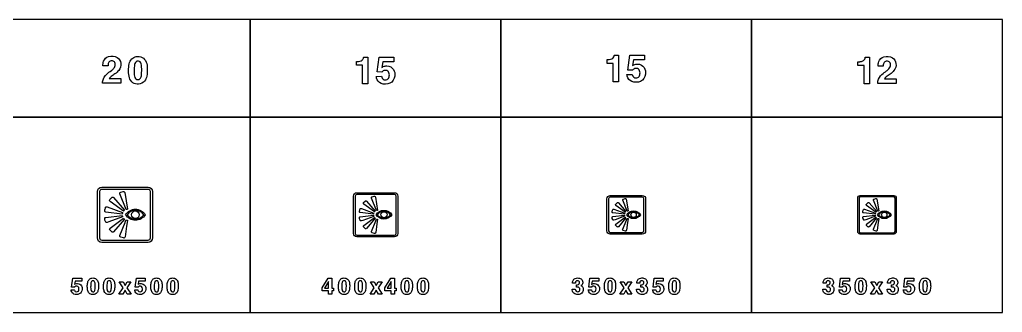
# Model space of a CAD drawing. Extents: x 0 to 18160, y 0 to 2655.
# Drawn here: x 9262 to 18160, y 0 to 2655 of the extents above; entities that cross this region are included whole.
import ezdxf

# ---------------------------------------------------------------- set-up
doc = ezdxf.new("R2010")
doc.units = 0
doc.header["$MEASUREMENT"] = 0

msp = doc.modelspace()

# ---------------------------------------------------------------- linework, layer by layer
for points in [[(9080, 1770), (11350, 1770), (11350, 2655), (9080, 2655)], [(11350, 1770), (13620, 1770), (13620, 2655), (11350, 2655)], [(13620, 1770), (15890, 1770), (15890, 2655), (13620, 2655)], [(15890, 1770), (18160, 1770), (18160, 2655), (15890, 2655)], [(9080, 0), (11350, 0), (11350, 1770), (9080, 1770)], [(11350, 0), (13620, 0), (13620, 1770), (11350, 1770)], [(13620, 0), (15890, 0), (15890, 1770), (13620, 1770)], [(15890, 0), (18160, 0), (18160, 1770), (15890, 1770)], [(10198.2, 221.797), (10163.1, 276.346), (10197.9, 276.346), (10216.2, 242.294), (10234.9, 276.346), (10269, 276.346), (10233.5, 222.318), (10270, 166.299), (10235.4, 166.299), (10215.6, 202.389), (10195.2, 166.299), (10161, 166.299)], [(12001, 222.096), (12055.2, 309.963), (12087.1, 309.963), (12087.1, 219.229), (12103.3, 219.229), (12103.3, 196.409), (12087.1, 196.409), (12087.1, 165.058), (12058.6, 165.058), (12058.6, 196.409), (12001, 196.409)], [(12058.6, 280.769), (12022.6, 219.229), (12058.6, 219.229)], [(12472.5, 221.797), (12437.4, 276.346), (12472.2, 276.347), (12490.5, 242.294), (12509.2, 276.347), (12543.3, 276.347), (12507.8, 222.318), (12544.3, 166.299), (12509.7, 166.299), (12489.9, 202.389), (12469.5, 166.299), (12435.3, 166.299)], [(12569, 222.114), (12623.3, 309.981), (12655.1, 309.981), (12655.1, 219.246), (12671.3, 219.246), (12671.3, 196.427), (12655.1, 196.427), (12655.1, 165.076), (12626.6, 165.076), (12626.6, 196.427), (12569, 196.427)], [(12626.6, 280.787), (12590.6, 219.246), (12626.6, 219.246)], [(14734.2, 221.783), (14699.1, 276.333), (14733.9, 276.333), (14752.1, 242.281), (14770.8, 276.333), (14805, 276.333), (14769.4, 222.304), (14806, 166.285), (14771.4, 166.285), (14751.6, 202.375), (14731.2, 166.285), (14697, 166.285)], [(17004.2, 221.783), (16969.1, 276.333), (17003.9, 276.333), (17022.1, 242.281), (17040.8, 276.333), (17075, 276.333), (17039.4, 222.304), (17076, 166.285), (17041.4, 166.285), (17021.6, 202.375), (17001.2, 166.285), (16967, 166.285)]]:
    msp.add_lwpolyline(points, close=True)
for points in [[(10012.9, 2078.85, -0.0640343), (10014.2, 2099.78, -0.161687), (10050, 2160.33, -0.0283718), (10091.8, 2192.71, 0.0545111), (10112.7, 2210.64, 0.192461), (10127.7, 2250.18, 0.234238), (10114.1, 2276.56, 0.196223), (10088.8, 2281.34, 0.252425), (10066.8, 2264.16, 0.0856617), (10062.7, 2247.14, 0.0202329), (10062, 2235.45), (10015.3, 2235.45, -0.0983795), (10021.4, 2276.76, -0.245047), (10067.6, 2319.89, -0.207102), (10144.5, 2311.55, -0.233443), (10177, 2259.22, -0.20961), (10158.8, 2195.04, -0.0785124), (10124.9, 2163.57, 0.0107372), (10089.1, 2137.78, 0.0665092), (10073.2, 2121.74), (10177.7, 2121.74), (10177.7, 2078.85)], [(10247.9, 2191.49, -0.0563084), (10253.9, 2254.33, -0.130301), (10276.1, 2298.12, -0.174843), (10317.9, 2319.53, -0.147552), (10371, 2312.9, -0.192146), (10407.8, 2269.73, -0.0833996), (10417.1, 2212.7, -0.0545507), (10412.1, 2141.92, -0.116773), (10393, 2097.85, -0.221099), (10338.1, 2070.16, -0.162564), (10286.7, 2082.68, -0.174743), (10255.4, 2128.1, -0.0640867), (10247.9, 2186.79)], [(12310.9, 2274.45), (12324.1, 2274.45, 0.0261527), (12330.1, 2275.12, 0.0824327), (12354.9, 2282.34, 0.211118), (12374.9, 2306.08, 0.0230957), (12377.6, 2315.99), (12415.7, 2315.99), (12415.7, 2074.01), (12367.1, 2074.01), (12367.1, 2241.03), (12310.9, 2241.03)], [(12491, 2139), (12538, 2140.78, 0.0452719), (12544.4, 2124.55, 0.0567733), (12549.1, 2117.67, 0.070207), (12553.5, 2114.2, 0.264984), (12589.6, 2112.3, 0.20748), (12607, 2135.41, 0.147389), (12605.8, 2173.44, 0.308532), (12576.4, 2194.85, 0.215743), (12546.7, 2184.62, 0.028781), (12541.3, 2178.38), (12498.7, 2180.39), (12516.5, 2315.07), (12650.5, 2315.07), (12650.5, 2273.2), (12550.1, 2273.2), (12541.1, 2221.19, -0.0211252), (12554.1, 2228.73, -0.121371), (12587.4, 2234.58, -0.244671), (12647.2, 2202.63, -0.173069), (12658.8, 2143.5, -0.256779), (12613.6, 2077.51, -0.199585), (12534, 2076.44, -0.245625), (12493.7, 2125.34, -0.0170062)], [(14580.9, 2291.94), (14594, 2291.94, 0.0261527), (14600.1, 2292.61, 0.0824327), (14624.9, 2299.84, 0.211118), (14644.9, 2323.58, 0.0230957), (14647.6, 2333.49), (14685.7, 2333.49), (14685.7, 2091.51), (14637.1, 2091.51), (14637.1, 2258.53), (14580.9, 2258.53)], [(14761, 2156.5), (14808, 2158.28, 0.0452719), (14814.4, 2142.04, 0.0567733), (14819.1, 2135.17, 0.070207), (14823.5, 2131.7, 0.264984), (14859.6, 2129.8, 0.20748), (14877, 2152.9, 0.147389), (14875.8, 2190.94, 0.308532), (14846.4, 2212.34, 0.215743), (14816.7, 2202.11, 0.028781), (14811.3, 2195.87), (14768.7, 2197.89), (14786.5, 2332.56), (14920.5, 2332.56), (14920.5, 2290.7), (14820.1, 2290.7), (14811.1, 2238.69, -0.0211252), (14824, 2246.23, -0.121371), (14857.4, 2252.08, -0.244671), (14917.2, 2220.12, -0.173069), (14928.7, 2161, -0.256779), (14883.6, 2095.01, -0.199585), (14804, 2093.94, -0.245625), (14763.7, 2142.83, -0.0170062)], [(16852.4, 2273.43), (16865.5, 2273.43, 0.0261527), (16871.5, 2274.1, 0.0824327), (16896.4, 2281.32, 0.211118), (16916.4, 2305.06, 0.0230957), (16919, 2314.97), (16957.1, 2314.97), (16957.1, 2072.99), (16908.5, 2072.99), (16908.5, 2240.01), (16852.4, 2240.01)], [(17032.5, 2075.98, -0.0640343), (17033.8, 2096.92, -0.161687), (17069.6, 2157.46, -0.0283718), (17111.4, 2189.85, 0.0545111), (17132.3, 2207.78, 0.192461), (17147.3, 2247.31, 0.234238), (17133.7, 2273.69, 0.196223), (17108.4, 2278.47, 0.252425), (17086.4, 2261.29, 0.0856617), (17082.3, 2244.27, 0.0202329), (17081.6, 2232.58), (17034.9, 2232.58, -0.0983795), (17041, 2273.89, -0.245047), (17087.1, 2317.02, -0.207102), (17164.1, 2308.69, -0.233443), (17196.6, 2256.36, -0.20961), (17178.4, 2192.18, -0.0785124), (17144.5, 2160.7, 0.0107372), (17108.7, 2134.91, 0.0665092), (17092.8, 2118.88), (17197.3, 2118.88), (17197.3, 2075.98)], [(10299.2, 2160.96, 0.0124589), (10299.8, 2154.64, 0.0668192), (10305.4, 2129.25, 0.615362), (10356.3, 2123.64, 0.0726881), (10361.7, 2136.67, 0.0588562), (10366.4, 2173.95, 0.0389037), (10364.8, 2240.94, 0.084671), (10358.2, 2264.28, 0.156013), (10346.8, 2276.44, 0.143208), (10331, 2279.4, 0.172584), (10315.3, 2273.2, 0.132565), (10305.3, 2257.64, 0.0498315), (10300.8, 2235.92, 0.0368731)], [(10005, 634.997, -0.414213), (9965, 674.997), (9965, 1095, -0.414213), (10005, 1135), (10425, 1135, -0.414213), (10465, 1095), (10465, 674.997, -0.414213), (10425, 634.997)], [(10005, 654.997), (10425, 654.997, 0.414213), (10445, 674.997), (10445, 1095, 0.414213), (10425, 1115), (10005, 1115, 0.414213), (9985, 1095), (9985, 674.997, 0.414213)], [(10169.2, 1074.02, -0.447674), (10176.8, 1089.27), (10198.9, 1095.3, -0.446801), (10213.2, 1086.05), (10237.3, 934.545, 0.0596964), (10225.5, 932.62, -0.01918), (10225.1, 933.108)], [(12315, 684.997, -0.414213), (12285, 714.997), (12285, 1055, -0.414213), (12315, 1085), (12655, 1085, -0.414213), (12685, 1055), (12685, 714.997, -0.414213), (12655, 684.997)], [(12315, 699.997), (12655, 699.997, 0.414213), (12670, 714.997), (12670, 1055, 0.414213), (12655, 1070), (12315, 1070, 0.414213), (12300, 1055), (12300, 714.997, 0.414213)], [(10210.7, 925.631, 0.0606911), (10201.8, 917.192, -0.0227807), (10201.2, 917.124), (10080.5, 1006.25, -0.446814), (10078.9, 1023.2), (10095.1, 1040.8, -0.449535), (10112.2, 1040.49), (10210.3, 926.14)], [(12481.6, 917.504, 0.0606911), (12474.5, 910.753, -0.0227807), (12474, 910.699), (12377.4, 981.998, -0.446814), (12376.1, 995.557), (12389.1, 1009.64, -0.449535), (12402.8, 1009.39), (12481.2, 917.911)], [(12448.4, 1036.22, -0.447674), (12454.5, 1048.42), (12472.2, 1053.24, -0.446801), (12483.6, 1045.84), (12502.8, 924.636, 0.0596964), (12493.4, 923.096, -0.01918), (12493, 923.486)], [(14610, 709.997, -0.414213), (14580, 739.997), (14580, 1030, -0.414213), (14610, 1060), (14900, 1060, -0.414213), (14930, 1030), (14930, 739.997, -0.414213), (14900, 709.997)], [(14610, 724.997), (14900, 724.997, 0.414213), (14915, 739.997), (14915, 1030, 0.414213), (14900, 1045), (14610, 1045, 0.414213), (14595, 1030), (14595, 739.997, 0.414213)], [(14752, 913.441, 0.0606911), (14745.6, 907.51), (14660.9, 969.873, -0.446814), (14659.7, 981.737), (14671.1, 994.056, -0.449535), (14683, 993.841)], [(14722.9, 1017.32, -0.447674), (14728.3, 1027.99), (14743.8, 1032.21, -0.446801), (14753.8, 1025.74), (14770.6, 919.681, 0.0596964), (14762.4, 918.333, -0.01918), (14762, 918.675)], [(16874, 709.997, -0.414213), (16850, 733.997), (16850, 1036, -0.414213), (16874, 1060), (17176, 1060, -0.414213), (17200, 1036), (17200, 733.997, -0.414213), (17176, 709.997)], [(16874, 721.997), (17176, 721.997, 0.414213), (17188, 733.997), (17188, 1036, 0.414213), (17176, 1048), (16874, 1048, 0.414213), (16862, 1036), (16862, 733.997, 0.414213)], [(17022, 913.441, 0.0606911), (17015.6, 907.51), (16930.9, 969.873, -0.446814), (16929.7, 981.737), (16941.1, 994.056, -0.449535), (16953, 993.841)], [(16992.9, 1017.32, -0.447674), (16998.3, 1027.99), (17013.8, 1032.21, -0.446801), (17023.8, 1025.74), (17040.6, 919.681, 0.0596964), (17032.4, 918.333, -0.01918), (17032, 918.675)], [(10193.8, 904.367, 0.0680673), (10190.3, 891.449), (10041.4, 909.449, -0.420374), (10031.5, 922.395, -0.0395374), (10035.1, 938.481, -0.0114072), (10040.3, 953.741, -0.228189), (10043.4, 956.695, -0.134624), (10050.5, 956.969, -0.0593795), (10053.8, 955.947)], [(10398.6, 885.599, -0.562926), (10220.2, 885.62, -0.559511)], [(10233.8, 885.416, 0.513377), (10384.9, 885.427, 0.510494)], [(10274.9, 885.056, -1), (10343.9, 885.056, -1)], [(12468, 900.493, 0.0680673), (12465.3, 890.159), (12346.2, 904.559, -0.420374), (12338.2, 914.915, -0.0395374), (12341.1, 927.784, -0.0114072), (12345.2, 939.992, -0.228189), (12347.7, 942.356, -0.134624), (12353.4, 942.575, -0.0593795), (12356, 941.758)], [(12631.9, 885.479, -0.562926), (12489.1, 885.496, -0.559511)], [(12500.1, 885.332, 0.513377), (12620.9, 885.341, 0.510494)], [(12532.9, 885.044, -1), (12588.1, 885.044, -1)], [(14740.2, 898.556, 0.0680673), (14737.7, 889.514), (14633.5, 902.114, -0.420374), (14626.5, 911.176, -0.0395374), (14629.1, 922.436, -0.0114072), (14632.7, 933.118, -0.228189), (14634.9, 935.186, -0.134624), (14639.9, 935.378, -0.0593795), (14642.1, 934.662)], [(14883.5, 885.419, -0.562926), (14758.6, 885.433, -0.559511)], [(14768.2, 885.29, 0.513377), (14873.9, 885.298, 0.510494)], [(14796.9, 885.038, -1), (14845.2, 885.038, -1)], [(17010.2, 898.556, 0.0680673), (17007.7, 889.514), (16903.5, 902.114, -0.420374), (16896.5, 911.176, -0.0395374), (16899.1, 922.436, -0.0114072), (16902.7, 933.118, -0.228189), (16904.9, 935.186, -0.134624), (16909.9, 935.378, -0.0593795), (16912.1, 934.662)], [(17153.5, 885.419, -0.562926), (17028.6, 885.433, -0.559511)], [(17038.2, 885.29, 0.513377), (17143.9, 885.298, 0.510494)], [(17066.9, 885.038, -1), (17115.2, 885.038, -1)], [(10193.6, 866.625), (10070.3, 821.743), (10053.4, 815.596, -0.428081), (10038.5, 822.943), (10034, 837.504, -0.0216695), (10031.6, 848.12, -0.431374), (10041.5, 861.5), (10190.2, 879.707, 0.068709)], [(10210.4, 845.239), (10112.4, 730.63, -0.447073), (10095.4, 730.242), (10079.5, 747.117, -0.448263), (10081.1, 764.113), (10201.4, 853.653, 0.0626987)], [(10237.1, 835.161, -0.0288688), (10237, 834.334), (10229.5, 783.29), (10216.6, 684.24, -0.451227), (10202.4, 674.665), (10176.3, 681.493, -0.450404), (10168.6, 696.774), (10216.4, 816.547, -0.0244695), (10218.3, 820.739, 0.0370815), (10221.1, 827.156), (10224.8, 838.031, 0.0603436), (10236.6, 835.962, -0.0414204)], [(12467.9, 870.299), (12369.3, 834.394), (12355.7, 829.476, -0.428081), (12343.8, 835.354), (12340.2, 847.003, -0.0216695), (12338.3, 855.495, -0.431374), (12346.2, 866.199), (12465.2, 880.765, 0.068709)], [(12481.3, 853.191), (12402.9, 761.504, -0.447073), (12389.3, 761.193), (12376.6, 774.693, -0.448263), (12377.8, 788.29), (12474.1, 859.922, 0.0626987)], [(12502.7, 845.128, -0.0288688), (12502.6, 844.467), (12496.6, 803.632), (12486.3, 724.391, -0.451227), (12474.9, 716.732), (12454.1, 722.194, -0.450404), (12447.9, 734.419), (12486.1, 830.237, -0.0244695), (12487.7, 833.591, 0.0370815), (12489.9, 838.725), (12492.9, 847.424, 0.0603436), (12502.2, 845.769, -0.0414204)], [(14740, 872.137), (14653.7, 840.72), (14641.8, 836.416, -0.428081), (14631.5, 841.559), (14628.3, 851.752, -0.0216695), (14626.6, 859.183, -0.431374), (14633.5, 868.549), (14737.7, 881.294, 0.068709)], [(14751.8, 857.167), (14683.2, 776.94, -0.447073), (14671.3, 776.669), (14660.2, 788.481, -0.448263), (14661.2, 800.378), (14745.5, 863.056, 0.0626987)], [(14770.5, 850.112, -0.0288688), (14770.4, 849.533), (14765.2, 813.803), (14756.1, 744.467, -0.451227), (14746.2, 737.765), (14727.9, 742.544, -0.450404), (14722.5, 753.241), (14756, 837.082, -0.0244695), (14757.3, 840.016, 0.0370815), (14759.3, 844.509), (14761.9, 852.121, 0.0603436), (14770.1, 850.673, -0.0414204)], [(17010, 872.137), (16923.7, 840.72), (16911.8, 836.416, -0.428081), (16901.5, 841.559), (16898.3, 851.752, -0.0216695), (16896.6, 859.183, -0.431374), (16903.5, 868.549), (17007.7, 881.294, 0.068709)], [(17021.8, 857.167), (16953.2, 776.94, -0.447073), (16941.3, 776.669), (16930.2, 788.481, -0.448263), (16931.2, 800.378), (17015.5, 863.056, 0.0626987)], [(17040.5, 850.112, -0.0288688), (17040.4, 849.533), (17035.2, 813.803), (17026.1, 744.467, -0.451227), (17016.2, 737.765), (16997.9, 742.544, -0.450404), (16992.5, 753.241), (17026, 837.082, -0.0244695), (17027.3, 840.016, 0.0370815), (17029.3, 844.509), (17031.9, 852.121, 0.0603436), (17040.1, 850.673, -0.0414204)], [(9727.75, 203.882), (9755.92, 204.948, 0.0452719), (9759.76, 195.209, 0.0567733), (9762.6, 191.086, 0.070207), (9765.26, 189, 0.264984), (9786.87, 187.863, 0.20748), (9797.32, 201.725, 0.147389), (9796.63, 224.545, 0.308532), (9779, 237.389, 0.215743), (9761.13, 231.251, 0.028781), (9757.91, 227.507), (9732.34, 228.716), (9743.03, 309.521), (9823.46, 309.521), (9823.46, 284.403), (9763.2, 284.403), (9757.82, 253.195, -0.0211252), (9765.57, 257.721, -0.121371), (9785.57, 261.228, -0.244671), (9821.44, 242.057, -0.173069), (9828.39, 206.583, -0.256779), (9801.28, 166.986, -0.199585), (9753.55, 166.346, -0.245625), (9729.38, 195.683, -0.0170062)], [(9874.18, 234.284, -0.0563084), (9877.8, 271.986, -0.130301), (9891.12, 298.265, -0.174843), (9916.22, 311.109, -0.147552), (9948.09, 307.128, -0.192146), (9970.17, 281.227, -0.0833996), (9975.72, 247.009, -0.0545507), (9972.71, 204.545, -0.116773), (9961.26, 178.099, -0.221099), (9928.35, 161.488, -0.162564), (9897.47, 169, -0.174743), (9878.7, 196.251, -0.0640867), (9874.23, 231.464)], [(9905.01, 215.967, 0.0124589), (9905.32, 212.175, 0.0668192), (9908.68, 196.938, 0.615362), (9939.23, 193.573, 0.0726881), (9942.5, 201.393, 0.0588562), (9945.32, 223.763, 0.0389037), (9944.34, 263.953, 0.084671), (9940.39, 277.957, 0.156013), (9933.51, 285.256, 0.143208), (9924.08, 287.033, 0.172584), (9914.63, 283.313, 0.132565), (9908.66, 273.976, 0.0498315), (9905.93, 260.943, 0.0368731)], [(10020.9, 234.284, -0.0563084), (10024.5, 271.986, -0.130301), (10037.9, 298.265, -0.174843), (10063, 311.109, -0.147552), (10094.8, 307.128, -0.192146), (10116.9, 281.227, -0.0833996), (10122.5, 247.009, -0.0545507), (10119.5, 204.545, -0.116773), (10108, 178.1, -0.221099), (10075.1, 161.488, -0.162564), (10044.2, 169, -0.174743), (10025.5, 196.251, -0.0640867), (10021, 231.464)], [(10051.8, 215.967, 0.0124589), (10052.1, 212.175, 0.0668192), (10055.4, 196.938, 0.615362), (10086, 193.573, 0.0726881), (10089.2, 201.393, 0.0588562), (10092.1, 223.763, 0.0389037), (10091.1, 263.953, 0.084671), (10087.1, 277.957, 0.156013), (10080.3, 285.256, 0.143208), (10070.8, 287.033, 0.172584), (10061.4, 283.313, 0.132565), (10055.4, 273.976, 0.0498315), (10052.7, 260.943, 0.0368731)], [(10303.3, 203.891), (10331.5, 204.957, 0.0452719), (10335.3, 195.218, 0.0567733), (10338.2, 191.095, 0.070207), (10340.8, 189.009, 0.264984), (10362.4, 187.872, 0.20748), (10372.9, 201.734, 0.147389), (10372.2, 224.554, 0.308532), (10354.6, 237.398, 0.215743), (10336.7, 231.26, 0.028781), (10333.5, 227.516), (10307.9, 228.725), (10318.6, 309.531), (10399, 309.531), (10399, 284.412), (10338.8, 284.412), (10333.4, 253.204, -0.0211252), (10341.1, 257.73, -0.121371), (10361.1, 261.237, -0.244671), (10397, 242.066, -0.173069), (10404, 206.592, -0.256779), (10376.8, 166.995, -0.199585), (10329.1, 166.355, -0.245625), (10304.9, 195.692, -0.0170062)], [(10449.7, 234.285, -0.0563084), (10453.4, 271.986, -0.130301), (10466.7, 298.266, -0.174843), (10491.8, 311.109, -0.147552), (10523.7, 307.128, -0.192146), (10545.7, 281.228, -0.0833996), (10551.3, 247.01, -0.0545507), (10548.3, 204.545, -0.116773), (10536.8, 178.1, -0.221099), (10503.9, 161.488, -0.162564), (10473, 169, -0.174743), (10454.3, 196.251, -0.0640867), (10449.8, 231.465)], [(10480.6, 215.967, 0.0124589), (10480.9, 212.175, 0.0668192), (10484.2, 196.939, 0.615362), (10514.8, 193.574, 0.0726881), (10518.1, 201.394, 0.0588562), (10520.9, 223.763, 0.0389037), (10519.9, 263.953, 0.084671), (10516, 277.957, 0.156013), (10509.1, 285.256, 0.143208), (10499.7, 287.033, 0.172584), (10490.2, 283.313, 0.132565), (10484.2, 273.976, 0.0498315), (10481.5, 260.943, 0.0368731)], [(10596.5, 234.275, -0.0563084), (10600.1, 271.977, -0.130301), (10613.4, 298.256, -0.174843), (10638.5, 311.1, -0.147552), (10670.4, 307.119, -0.192146), (10692.5, 281.218, -0.0833996), (10698, 247, -0.0545507), (10695, 204.536, -0.116773), (10683.6, 178.09, -0.221099), (10650.7, 161.479, -0.162564), (10619.8, 168.991, -0.174743), (10601, 196.242, -0.0640867), (10596.5, 231.455)], [(10627.3, 215.958, 0.0124589), (10627.6, 212.166, 0.0668192), (10631, 196.929, 0.615362), (10661.5, 193.564, 0.0726881), (10664.8, 201.384, 0.0588562), (10667.6, 223.754, 0.0389037), (10666.7, 263.943, 0.084671), (10662.7, 277.948, 0.156013), (10655.8, 285.247, 0.143208), (10646.4, 287.024, 0.172584), (10636.9, 283.304, 0.132565), (10631, 273.967, 0.0498315), (10628.2, 260.934, 0.0368731)], [(12148.5, 234.285, -0.0563084), (12152.1, 271.986, -0.130301), (12165.4, 298.266, -0.174843), (12190.5, 311.109, -0.147552), (12222.4, 307.128, -0.192146), (12244.5, 281.228, -0.0833996), (12250, 247.01, -0.0545507), (12247, 204.546, -0.116773), (12235.6, 178.1, -0.221099), (12202.7, 161.489, -0.162564), (12171.8, 169.001, -0.174743), (12153, 196.252, -0.0640867), (12148.5, 231.465)], [(12179.3, 215.967, 0.0124589), (12179.6, 212.176, 0.0668192), (12183, 196.939, 0.615362), (12213.5, 193.574, 0.0726881), (12216.8, 201.394, 0.0588562), (12219.6, 223.764, 0.0389037), (12218.6, 263.953, 0.084671), (12214.7, 277.958, 0.156013), (12207.8, 285.256, 0.143208), (12198.4, 287.034, 0.172584), (12188.9, 283.313, 0.132565), (12183, 273.977, 0.0498315), (12180.2, 260.944, 0.0368731)], [(12295.2, 234.285, -0.0563084), (12298.9, 271.986, -0.130301), (12312.2, 298.266, -0.174843), (12337.3, 311.109, -0.147552), (12369.1, 307.128, -0.192146), (12391.2, 281.228, -0.0833996), (12396.8, 247.01, -0.0545507), (12393.8, 204.546, -0.116773), (12382.3, 178.1, -0.221099), (12349.4, 161.489, -0.162564), (12318.5, 169.001, -0.174743), (12299.8, 196.252, -0.0640867), (12295.3, 231.465)], [(12326.1, 215.967, 0.0124589), (12326.4, 212.176, 0.0668192), (12329.7, 196.939, 0.615362), (12360.3, 193.574, 0.0726881), (12363.5, 201.394, 0.0588562), (12366.4, 223.764, 0.0389037), (12365.4, 263.953, 0.084671), (12361.4, 277.958, 0.156013), (12354.6, 285.256, 0.143208), (12345.1, 287.034, 0.172584), (12335.7, 283.313, 0.132565), (12329.7, 273.977, 0.0498315), (12327, 260.944, 0.0368731)], [(12716.5, 234.285, -0.0563084), (12720.1, 271.986, -0.130301), (12733.4, 298.266, -0.174843), (12758.5, 311.109, -0.147552), (12790.4, 307.128, -0.192146), (12812.5, 281.228, -0.0833996), (12818, 247.01, -0.0545507), (12815, 204.545, -0.116773), (12803.6, 178.1, -0.221099), (12770.7, 161.489, -0.162564), (12739.8, 169, -0.174743), (12721, 196.252, -0.0640867), (12716.5, 231.465)], [(12747.3, 215.967, 0.0124589), (12747.6, 212.176, 0.0668192), (12751, 196.939, 0.615362), (12781.5, 193.574, 0.0726881), (12784.8, 201.394, 0.0588562), (12787.6, 223.763, 0.0389037), (12786.7, 263.953, 0.084671), (12782.7, 277.958, 0.156013), (12775.8, 285.256, 0.143208), (12766.4, 287.033, 0.172584), (12757, 283.313, 0.132565), (12751, 273.977, 0.0498315), (12748.3, 260.943, 0.0368731)], [(12863.2, 234.275, -0.0563084), (12866.9, 271.977, -0.130301), (12880.2, 298.256, -0.174843), (12905.3, 311.1, -0.147552), (12937.2, 307.119, -0.192146), (12959.2, 281.219, -0.0833996), (12964.8, 247.001, -0.0545507), (12961.8, 204.536, -0.116773), (12950.3, 178.091, -0.221099), (12917.4, 161.479, -0.162564), (12886.5, 168.991, -0.174743), (12867.8, 196.242, -0.0640867), (12863.3, 231.456)], [(12894.1, 215.958, 0.0124589), (12894.4, 212.166, 0.0668192), (12897.7, 196.93, 0.615362), (12928.3, 193.565, 0.0726881), (12931.6, 201.385, 0.0588562), (12934.4, 223.754, 0.0389037), (12933.4, 263.944, 0.084671), (12929.5, 277.948, 0.156013), (12922.6, 285.247, 0.143208), (12913.2, 287.024, 0.172584), (12903.7, 283.304, 0.132565), (12897.7, 273.967, 0.0498315), (12895, 260.934, 0.0368731)], [(14264.9, 210.618), (14292.7, 210.618, 0.0411845), (14294, 201.495, 0.335066), (14312.3, 186.329, 0.276505), (14331.4, 195.05, 0.158203), (14334.8, 207.49, 0.0878221), (14333, 217.04, 0.217575), (14321.9, 227.158, 0.0882727), (14309.1, 229.031), (14302.7, 229.031), (14302.7, 250.192, 0.0282129), (14314.4, 250.547, 0.50028), (14330.6, 277.846, 0.235001), (14319.5, 286.874, 0.165496), (14304.1, 285.5, 0.220849), (14295.5, 275.571, 0.055705), (14293.8, 264.647), (14266.9, 264.647, -0.0488003), (14268, 278.201, -0.30773), (14302.6, 310.903, -0.146685), (14338.2, 307.348, -0.469869), (14354.2, 251.685, -0.0891152), (14346.9, 244.623), (14344.4, 242.822, -0.0245333), (14351.1, 238.983, -0.202429), (14364.5, 216.969, -0.422325), (14326.8, 163.296, -0.154301), (14288.4, 167.609, -0.287878), (14265, 204.03, -0.0143877)], [(14410.5, 203.85), (14438.6, 204.916, 0.0452719), (14442.5, 195.177, 0.0567733), (14445.3, 191.054, 0.070207), (14448, 188.968, 0.264984), (14469.6, 187.831, 0.20748), (14480, 201.694, 0.147389), (14479.4, 224.513, 0.308532), (14461.7, 237.357, 0.215743), (14443.9, 231.22, 0.028781), (14440.6, 227.476), (14415.1, 228.684), (14425.7, 309.49), (14506.2, 309.49), (14506.2, 284.371), (14445.9, 284.371), (14440.5, 253.163, -0.0211252), (14448.3, 257.689, -0.121371), (14468.3, 261.196, -0.244671), (14504.2, 242.025, -0.173069), (14511.1, 206.551, -0.256779), (14484, 166.954, -0.199585), (14436.3, 166.314, -0.245625), (14412.1, 195.651, -0.0170062)], [(14556.9, 234.262, -0.0563084), (14560.5, 271.963, -0.130301), (14573.8, 298.243, -0.174843), (14598.9, 311.086, -0.147552), (14630.8, 307.106, -0.192146), (14652.9, 281.205, -0.0833996), (14658.4, 246.987, -0.0545507), (14655.4, 204.523, -0.116773), (14644, 178.077, -0.221099), (14611.1, 161.466, -0.162564), (14580.2, 168.978, -0.174743), (14561.4, 196.229, -0.0640867), (14556.9, 231.442)], [(14587.7, 215.944, 0.0124589), (14588, 212.153, 0.0668192), (14591.4, 196.916, 0.615362), (14621.9, 193.551, 0.0726881), (14625.2, 201.371, 0.0588562), (14628, 223.741, 0.0389037), (14627.1, 263.93, 0.084671), (14623.1, 277.935, 0.156013), (14616.2, 285.233, 0.143208), (14606.8, 287.011, 0.172584), (14597.3, 283.29, 0.132565), (14591.4, 273.954, 0.0498315), (14588.7, 260.921, 0.0368731)], [(14847.3, 210.655), (14875.2, 210.655, 0.0411845), (14876.4, 201.531, 0.335066), (14894.7, 186.366, 0.276505), (14913.9, 195.086, 0.158203), (14917.2, 207.527, 0.0878221), (14915.4, 217.076, 0.217575), (14904.3, 227.195, 0.0882727), (14891.6, 229.067), (14885.1, 229.067), (14885.1, 250.228, 0.0282129), (14896.8, 250.584, 0.50028), (14913, 277.882, 0.235001), (14901.9, 286.911, 0.165496), (14886.5, 285.536, 0.220849), (14878, 275.607, 0.055705), (14876.2, 264.683), (14849.4, 264.683, -0.0488003), (14850.4, 278.238, -0.30773), (14885, 310.939, -0.146685), (14920.7, 307.384, -0.469869), (14936.6, 251.721, -0.0891152), (14929.4, 244.659), (14926.8, 242.858, -0.0245333), (14933.5, 239.019, -0.202429), (14946.9, 217.005, -0.422325), (14909.3, 163.332, -0.154301), (14870.8, 167.645, -0.287878), (14847.4, 204.067, -0.0143877)], [(14992.9, 203.886), (15021.1, 204.953, 0.0452719), (15024.9, 195.213, 0.0567733), (15027.8, 191.09, 0.070207), (15030.4, 189.005, 0.264984), (15052, 187.868, 0.20748), (15062.5, 201.73, 0.147389), (15061.8, 224.55, 0.308532), (15044.2, 237.394, 0.215743), (15026.3, 231.256, 0.028781), (15023.1, 227.512), (14997.5, 228.721), (15008.2, 309.526), (15088.6, 309.526), (15088.6, 284.408), (15028.3, 284.408), (15023, 253.199, -0.0211252), (15030.7, 257.725, -0.121371), (15050.7, 261.232, -0.244671), (15086.6, 242.062, -0.173069), (15093.5, 206.588, -0.256779), (15066.4, 166.991, -0.199585), (15018.7, 166.351, -0.245625), (14994.5, 195.687, -0.0170062)], [(15139.3, 234.299, -0.0563084), (15143, 272, -0.130301), (15156.3, 298.28, -0.174843), (15181.4, 311.123, -0.147552), (15213.2, 307.142, -0.192146), (15235.3, 281.242, -0.0833996), (15240.9, 247.024, -0.0545507), (15237.9, 204.559, -0.116773), (15226.4, 178.114, -0.221099), (15193.5, 161.502, -0.162564), (15162.6, 169.014, -0.174743), (15143.9, 196.265, -0.0640867), (15139.4, 231.479)], [(15170.2, 215.981, 0.0124589), (15170.5, 212.19, 0.0668192), (15173.8, 196.953, 0.615362), (15204.4, 193.588, 0.0726881), (15207.6, 201.408, 0.0588562), (15210.5, 223.777, 0.0389037), (15209.5, 263.967, 0.084671), (15205.5, 277.972, 0.156013), (15198.7, 285.27, 0.143208), (15189.2, 287.047, 0.172584), (15179.8, 283.327, 0.132565), (15173.8, 273.991, 0.0498315), (15171.1, 260.957, 0.0368731)], [(16534.9, 210.618), (16562.7, 210.618, 0.0411845), (16564, 201.495, 0.335066), (16582.3, 186.329, 0.276505), (16601.4, 195.05, 0.158203), (16604.8, 207.49, 0.0878221), (16603, 217.04, 0.217575), (16591.9, 227.158, 0.0882727), (16579.1, 229.031), (16572.7, 229.031), (16572.7, 250.192, 0.0282129), (16584.4, 250.547, 0.50028), (16600.6, 277.846, 0.235001), (16589.5, 286.874, 0.165496), (16574.1, 285.5, 0.220849), (16565.5, 275.571, 0.055705), (16563.8, 264.647), (16536.9, 264.647, -0.0488003), (16538, 278.201, -0.30773), (16572.6, 310.903, -0.146685), (16608.2, 307.348, -0.469869), (16624.2, 251.685, -0.0891152), (16616.9, 244.623), (16614.4, 242.822, -0.0245333), (16621.1, 238.983, -0.202429), (16634.5, 216.969, -0.422325), (16596.8, 163.296, -0.154301), (16558.4, 167.609, -0.287878), (16535, 204.03, -0.0143877)], [(16680.5, 203.85), (16708.6, 204.916, 0.0452719), (16712.5, 195.177, 0.0567733), (16715.3, 191.054, 0.070207), (16718, 188.968, 0.264984), (16739.6, 187.831, 0.20748), (16750, 201.694, 0.147389), (16749.4, 224.513, 0.308532), (16731.7, 237.357, 0.215743), (16713.9, 231.22, 0.028781), (16710.6, 227.476), (16685.1, 228.684), (16695.7, 309.49), (16776.2, 309.49), (16776.2, 284.371), (16715.9, 284.371), (16710.5, 253.163, -0.0211252), (16718.3, 257.689, -0.121371), (16738.3, 261.196, -0.244671), (16774.2, 242.025, -0.173069), (16781.1, 206.551, -0.256779), (16754, 166.954, -0.199585), (16706.3, 166.314, -0.245625), (16682.1, 195.651, -0.0170062)], [(16826.9, 234.262, -0.0563084), (16830.5, 271.963, -0.130301), (16843.8, 298.243, -0.174843), (16868.9, 311.086, -0.147552), (16900.8, 307.106, -0.192146), (16922.9, 281.205, -0.0833996), (16928.4, 246.987, -0.0545507), (16925.4, 204.523, -0.116773), (16914, 178.077, -0.221099), (16881.1, 161.466, -0.162564), (16850.2, 168.978, -0.174743), (16831.4, 196.229, -0.0640867), (16826.9, 231.442)], [(16857.7, 215.944, 0.0124589), (16858, 212.153, 0.0668192), (16861.4, 196.916, 0.615362), (16891.9, 193.551, 0.0726881), (16895.2, 201.371, 0.0588562), (16898, 223.741, 0.0389037), (16897.1, 263.93, 0.084671), (16893.1, 277.935, 0.156013), (16886.2, 285.233, 0.143208), (16876.8, 287.011, 0.172584), (16867.3, 283.29, 0.132565), (16861.4, 273.954, 0.0498315), (16858.7, 260.921, 0.0368731)], [(17117.3, 210.655), (17145.2, 210.655, 0.0411845), (17146.4, 201.531, 0.335066), (17164.7, 186.366, 0.276505), (17183.9, 195.086, 0.158203), (17187.2, 207.527, 0.0878221), (17185.4, 217.076, 0.217575), (17174.3, 227.195, 0.0882727), (17161.6, 229.067), (17155.1, 229.067), (17155.1, 250.228, 0.0282129), (17166.8, 250.584, 0.50028), (17183, 277.882, 0.235001), (17171.9, 286.911, 0.165496), (17156.5, 285.536, 0.220849), (17148, 275.607, 0.055705), (17146.3, 264.683), (17119.4, 264.683, -0.0488003), (17120.4, 278.238, -0.30773), (17155, 310.939, -0.146685), (17190.7, 307.384, -0.469869), (17206.6, 251.721, -0.0891152), (17199.4, 244.659), (17196.8, 242.858, -0.0245333), (17203.5, 239.019, -0.202429), (17216.9, 217.005, -0.422325), (17179.3, 163.332, -0.154301), (17140.8, 167.645, -0.287878), (17117.4, 204.067, -0.0143877)], [(17262.9, 203.886), (17291.1, 204.953, 0.0452719), (17294.9, 195.213, 0.0567733), (17297.8, 191.09, 0.070207), (17300.4, 189.005, 0.264984), (17322, 187.868, 0.20748), (17332.5, 201.73, 0.147389), (17331.8, 224.55, 0.308532), (17314.2, 237.394, 0.215743), (17296.3, 231.256, 0.028781), (17293.1, 227.512), (17267.5, 228.721), (17278.2, 309.526), (17358.6, 309.526), (17358.6, 284.408), (17298.3, 284.408), (17293, 253.199, -0.0211252), (17300.7, 257.725, -0.121371), (17320.7, 261.232, -0.244671), (17356.6, 242.062, -0.173069), (17363.5, 206.588, -0.256779), (17336.4, 166.991, -0.199585), (17288.7, 166.351, -0.245625), (17264.5, 195.687, -0.0170062)], [(17409.3, 234.299, -0.0563084), (17413, 272, -0.130301), (17426.3, 298.28, -0.174843), (17451.4, 311.123, -0.147552), (17483.2, 307.142, -0.192146), (17505.3, 281.242, -0.0833996), (17510.9, 247.024, -0.0545507), (17507.9, 204.559, -0.116773), (17496.4, 178.114, -0.221099), (17463.5, 161.502, -0.162564), (17432.6, 169.014, -0.174743), (17413.9, 196.265, -0.0640867), (17409.4, 231.479)], [(17440.2, 215.981, 0.0124589), (17440.5, 212.19, 0.0668192), (17443.8, 196.953, 0.615362), (17474.4, 193.588, 0.0726881), (17477.6, 201.408, 0.0588562), (17480.5, 223.777, 0.0389037), (17479.5, 263.967, 0.084671), (17475.5, 277.972, 0.156013), (17468.7, 285.27, 0.143208), (17459.2, 287.047, 0.172584), (17449.8, 283.327, 0.132565), (17443.8, 273.991, 0.0498315), (17441.1, 260.957, 0.0368731)]]:
    msp.add_lwpolyline(points, format="xyb", close=True)

doc.saveas('drawing.dxf')
